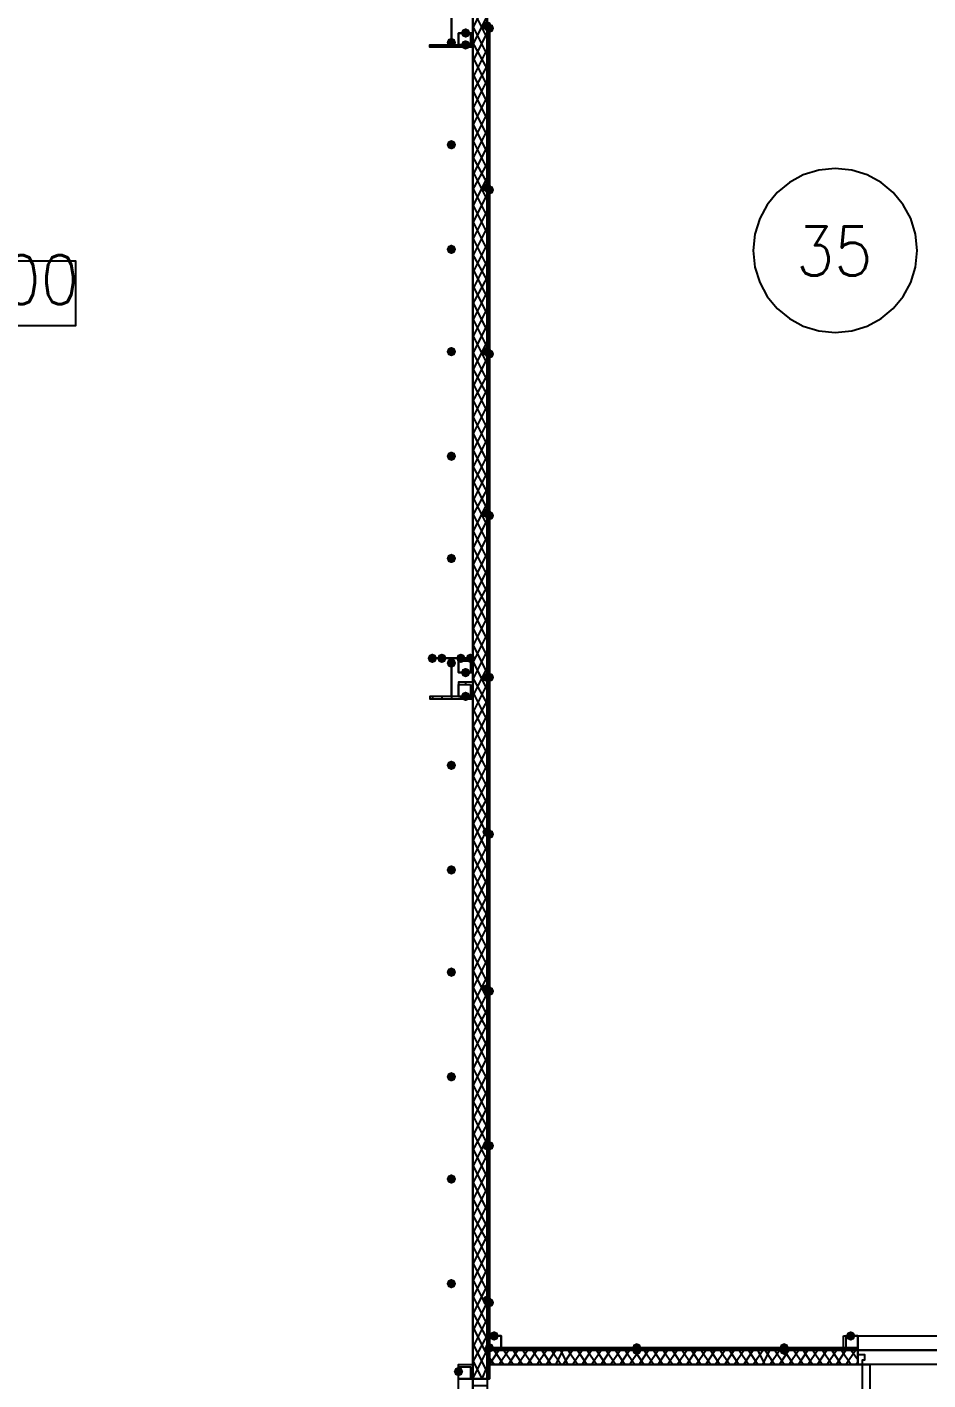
# Model space of a CAD drawing. Header units: millimetres. Extents: x 0 to 420, y 0 to 297.
# Drawn here: x 234.72 to 250.76, y 144.17 to 168.25 of the extents above; entities that cross this region are included whole.
import ezdxf

# ---------------------------------------------------------------- set-up
doc = ezdxf.new("R2010")
doc.units = ezdxf.units.MM
doc.layers.get('0').update_dxf_attribs({"linetype": 'CONTINUOUS'})
doc.styles.get("Standard").update_dxf_attribs({"font": 'STANDARD'})

msp = doc.modelspace()

# ---------------------------------------------------------------- hatches: boundary and pattern name
at = {"true_color": 0x000007}
for points in [[(242.612333, 168.148), (242.587462, 168.088204), (242.527667, 168.063333), (242.467871, 168.088204), (242.443, 168.148), (242.467871, 168.207796), (242.527667, 168.232667), (242.587462, 168.207796)], [(242.358333, 167.978667), (242.333463, 167.918871), (242.273667, 167.894), (242.213871, 167.918871), (242.189, 167.978667), (242.213871, 168.038462), (242.273667, 168.063333), (242.333462, 168.038463)], [(242.612333, 167.936333), (242.587462, 167.876537), (242.527667, 167.851667), (242.467871, 167.876537), (242.443, 167.936333), (242.467871, 167.996129), (242.527667, 168.021), (242.587462, 167.996129)], [(242.358333, 166.158333), (242.333463, 166.098537), (242.273667, 166.073667), (242.213871, 166.098537), (242.189, 166.158333), (242.213871, 166.218129), (242.273667, 166.243), (242.333462, 166.218129)], [(242.358333, 164.295667), (242.333463, 164.235871), (242.273667, 164.211), (242.213871, 164.235871), (242.189, 164.295667), (242.213871, 164.355462), (242.273667, 164.380333), (242.333462, 164.355463)], [(242.358333, 162.475333), (242.333463, 162.415537), (242.273667, 162.390667), (242.213871, 162.415537), (242.189, 162.475333), (242.213871, 162.535129), (242.273667, 162.56), (242.333462, 162.535129)], [(242.358333, 160.612667), (242.333463, 160.552871), (242.273667, 160.528), (242.213871, 160.552871), (242.189, 160.612667), (242.213871, 160.672462), (242.273667, 160.697333), (242.333462, 160.672463)], [(242.358333, 158.792333), (242.333463, 158.732537), (242.273667, 158.707667), (242.213871, 158.732537), (242.189, 158.792333), (242.213871, 158.852129), (242.273667, 158.877), (242.333462, 158.852129)], [(242.019667, 157.014333), (241.994796, 156.954537), (241.935, 156.929667), (241.875204, 156.954537), (241.850333, 157.014333), (241.875204, 157.074129), (241.935, 157.099), (241.994796, 157.074129)], [(242.189, 157.014333), (242.164129, 156.954537), (242.104333, 156.929667), (242.044537, 156.954537), (242.019667, 157.014333), (242.044537, 157.074129), (242.104333, 157.099), (242.164129, 157.074129)], [(242.527667, 157.014333), (242.502796, 156.954537), (242.443, 156.929667), (242.383204, 156.954537), (242.358333, 157.014333), (242.383204, 157.074129), (242.443, 157.099), (242.502796, 157.074129)], [(242.697, 157.014333), (242.672129, 156.954537), (242.612333, 156.929667), (242.552537, 156.954537), (242.527667, 157.014333), (242.552537, 157.074129), (242.612333, 157.099), (242.672129, 157.074129)], [(242.358333, 156.929667), (242.333463, 156.869871), (242.273667, 156.845), (242.213871, 156.869871), (242.189, 156.929667), (242.213871, 156.989462), (242.273667, 157.014333), (242.333462, 156.989463)], [(242.612333, 156.760333), (242.587462, 156.700537), (242.527667, 156.675667), (242.467871, 156.700537), (242.443, 156.760333), (242.467871, 156.820129), (242.527667, 156.845), (242.587462, 156.820129)], [(242.612333, 156.337), (242.587462, 156.277204), (242.527667, 156.252333), (242.467871, 156.277204), (242.443, 156.337), (242.467871, 156.396796), (242.527667, 156.421667), (242.587462, 156.396796)], [(242.358333, 155.109333), (242.333463, 155.049537), (242.273667, 155.024667), (242.213871, 155.049537), (242.189, 155.109333), (242.213871, 155.169129), (242.273667, 155.194), (242.333462, 155.169129)], [(242.358333, 153.246667), (242.333463, 153.186871), (242.273667, 153.162), (242.213871, 153.186871), (242.189, 153.246667), (242.213871, 153.306462), (242.273667, 153.331333), (242.333462, 153.306463)], [(242.358333, 151.426333), (242.333463, 151.366537), (242.273667, 151.341667), (242.213871, 151.366537), (242.189, 151.426333), (242.213871, 151.486129), (242.273667, 151.511), (242.333462, 151.486129)], [(242.358333, 149.563667), (242.333463, 149.503871), (242.273667, 149.479), (242.213871, 149.503871), (242.189, 149.563667), (242.213871, 149.623462), (242.273667, 149.648333), (242.333462, 149.623463)], [(242.358333, 147.743333), (242.333463, 147.683537), (242.273667, 147.658667), (242.213871, 147.683537), (242.189, 147.743333), (242.213871, 147.803129), (242.273667, 147.828), (242.333462, 147.803129)], [(242.358333, 145.880667), (242.333463, 145.820871), (242.273667, 145.796), (242.213871, 145.820871), (242.189, 145.880667), (242.213871, 145.940462), (242.273667, 145.965333), (242.333462, 145.940463)], [(243.120333, 144.949333), (243.095462, 144.889537), (243.035667, 144.864667), (242.975871, 144.889537), (242.951, 144.949333), (242.975871, 145.009129), (243.035667, 145.034), (243.095462, 145.009129)], [(249.470333, 144.949333), (249.445462, 144.889537), (249.385667, 144.864667), (249.325871, 144.889537), (249.301, 144.949333), (249.325871, 145.009129), (249.385667, 145.034), (249.445462, 145.009129)], [(242.485333, 144.314333), (242.460462, 144.254537), (242.400667, 144.229667), (242.340871, 144.254537), (242.316, 144.314333), (242.340871, 144.374129), (242.400667, 144.399), (242.460462, 144.374129)]]:
    msp.add_hatch(color=0, dxfattribs=at).paths.add_polyline_path(points, flags=0)
at = {"true_color": 0x0000fe}
for points in [[(242.993333, 168.275), (242.968462, 168.215204), (242.908667, 168.190333), (242.848871, 168.215204), (242.824, 168.275), (242.848871, 168.334796), (242.908667, 168.359667), (242.968462, 168.334796)], [(243.035667, 168.232667), (243.010796, 168.172871), (242.951, 168.148), (242.891204, 168.172871), (242.866333, 168.232667), (242.891204, 168.292462), (242.951, 168.317333), (243.010796, 168.292463)], [(242.993333, 165.396333), (242.968462, 165.336537), (242.908667, 165.311667), (242.848871, 165.336537), (242.824, 165.396333), (242.848871, 165.456129), (242.908667, 165.481), (242.968462, 165.456129)], [(243.035667, 165.354), (243.010796, 165.294204), (242.951, 165.269333), (242.891204, 165.294204), (242.866333, 165.354), (242.891204, 165.413796), (242.951, 165.438667), (243.010796, 165.413796)], [(242.993333, 162.475333), (242.968462, 162.415537), (242.908667, 162.390667), (242.848871, 162.415537), (242.824, 162.475333), (242.848871, 162.535129), (242.908667, 162.56), (242.968462, 162.535129)], [(243.035667, 162.433), (243.010796, 162.373204), (242.951, 162.348333), (242.891204, 162.373204), (242.866333, 162.433), (242.891204, 162.492796), (242.951, 162.517667), (243.010796, 162.492796)], [(242.993333, 159.596667), (242.968462, 159.536871), (242.908667, 159.512), (242.848871, 159.536871), (242.824, 159.596667), (242.848871, 159.656462), (242.908667, 159.681333), (242.968462, 159.656463)], [(243.035667, 159.554333), (243.010796, 159.494537), (242.951, 159.469667), (242.891204, 159.494537), (242.866333, 159.554333), (242.891204, 159.614129), (242.951, 159.639), (243.010796, 159.614129)], [(242.993333, 156.675667), (242.968462, 156.615871), (242.908667, 156.591), (242.848871, 156.615871), (242.824, 156.675667), (242.848871, 156.735462), (242.908667, 156.760333), (242.968462, 156.735463)], [(243.035667, 156.675667), (243.010796, 156.615871), (242.951, 156.591), (242.891204, 156.615871), (242.866333, 156.675667), (242.891204, 156.735462), (242.951, 156.760333), (243.010796, 156.735463)], [(243.035667, 156.675667), (243.010796, 156.615871), (242.951, 156.591), (242.891204, 156.615871), (242.866333, 156.675667), (242.891204, 156.735462), (242.951, 156.760333), (243.010796, 156.735463)], [(242.993333, 153.924), (242.968462, 153.864204), (242.908667, 153.839333), (242.848871, 153.864204), (242.824, 153.924), (242.848871, 153.983796), (242.908667, 154.008667), (242.968462, 153.983796)], [(243.035667, 153.881667), (243.010796, 153.821871), (242.951, 153.797), (242.891204, 153.821871), (242.866333, 153.881667), (242.891204, 153.941462), (242.951, 153.966333), (243.010796, 153.941463)], [(242.993333, 151.13), (242.968462, 151.070204), (242.908667, 151.045333), (242.848871, 151.070204), (242.824, 151.13), (242.848871, 151.189796), (242.908667, 151.214667), (242.968462, 151.189796)], [(243.035667, 151.087667), (243.010796, 151.027871), (242.951, 151.003), (242.891204, 151.027871), (242.866333, 151.087667), (242.891204, 151.147462), (242.951, 151.172333), (243.010796, 151.147463)], [(242.993333, 148.336), (242.968462, 148.276204), (242.908667, 148.251333), (242.848871, 148.276204), (242.824, 148.336), (242.848871, 148.395796), (242.908667, 148.420667), (242.968462, 148.395796)], [(243.035667, 148.336), (243.010796, 148.276204), (242.951, 148.251333), (242.891204, 148.276204), (242.866333, 148.336), (242.891204, 148.395796), (242.951, 148.420667), (243.010796, 148.395796)], [(242.993333, 145.584333), (242.968462, 145.524537), (242.908667, 145.499667), (242.848871, 145.524537), (242.824, 145.584333), (242.848871, 145.644129), (242.908667, 145.669), (242.968462, 145.644129)], [(243.035667, 145.542), (243.010796, 145.482204), (242.951, 145.457333), (242.891204, 145.482204), (242.866333, 145.542), (242.891204, 145.601796), (242.951, 145.626667), (243.010796, 145.601796)], [(243.035667, 144.737667), (243.010796, 144.677871), (242.951, 144.653), (242.891204, 144.677871), (242.866333, 144.737667), (242.891204, 144.797462), (242.951, 144.822333), (243.010796, 144.797463)], [(245.660333, 144.737667), (245.635462, 144.677871), (245.575667, 144.653), (245.515871, 144.677871), (245.491, 144.737667), (245.515871, 144.797462), (245.575667, 144.822333), (245.635462, 144.797463)], [(245.660333, 144.695333), (245.635462, 144.635537), (245.575667, 144.610667), (245.515871, 144.635537), (245.491, 144.695333), (245.515871, 144.755129), (245.575667, 144.78), (245.635462, 144.755129)], [(248.285, 144.737667), (248.260129, 144.677871), (248.200333, 144.653), (248.140537, 144.677871), (248.115667, 144.737667), (248.140537, 144.797462), (248.200333, 144.822333), (248.260129, 144.797463)], [(248.285, 144.695333), (248.260129, 144.635537), (248.200333, 144.610667), (248.140537, 144.635537), (248.115667, 144.695333), (248.140537, 144.755129), (248.200333, 144.78), (248.260129, 144.755129)]]:
    msp.add_hatch(color=0, dxfattribs=at).paths.add_polyline_path(points, flags=0)
at = {"true_color": 0x000007}
h = msp.add_hatch(color=0, dxfattribs=at)
h.paths.add_polyline_path([(242.951, 168.232667), (242.908667, 168.232667), (242.951, 156.675667)], flags=0)
h.paths.add_polyline_path([(242.908667, 168.232667), (242.951, 156.675667), (242.908667, 156.675667)], flags=0)
h = msp.add_hatch(color=0, dxfattribs=at)
h.paths.add_polyline_path([(242.951, 156.675667), (242.908667, 156.675667), (242.951, 144.187333)], flags=0)
h.paths.add_polyline_path([(242.908667, 156.675667), (242.951, 144.187333), (242.908667, 144.187333)], flags=0)
h = msp.add_hatch(color=0, dxfattribs=at)
h.paths.add_polyline_path([(249.512667, 144.737667), (242.951, 144.737667), (249.512667, 144.695333)], flags=0)
h.paths.add_polyline_path([(242.951, 144.737667), (249.512667, 144.695333), (242.951, 144.695333)], flags=0)

# ---------------------------------------------------------------- linework, layer by layer
at = {"color": 0, "true_color": 0x000008}
for points in [[(121.200333, 186.012667), (121.200333, 138.895667), (242.654667, 138.895667), (242.654667, 186.012667)], [(242.908667, 144.441333), (242.908667, 135.085667), (258.995333, 135.085667), (258.995333, 144.441333)]]:
    msp.add_lwpolyline(points, close=True, dxfattribs=at)
at = {"color": 0, "true_color": 0x000007}
for points in [[(242.654667, 180.721), (242.654667, 144.187333)], [(242.908667, 144.695333), (242.908667, 180.213)], [(242.654667, 168.232667), (242.908667, 168.740667)], [(242.273667, 167.894), (242.273667, 168.613667)], [(242.908667, 168.063333), (242.654667, 168.571333)], [(242.654667, 167.936333), (242.908667, 168.444333)], [(242.908667, 167.767), (242.654667, 168.275)], [(242.654667, 167.64), (242.908667, 168.148)], [(242.951, 156.675667), (242.951, 168.232667), (242.951, 156.675667), (242.908667, 168.232667)], [(241.935, 167.894), (241.935, 167.936333)], [(242.104333, 167.894), (242.104333, 167.936333)], [(242.443, 167.894), (242.443, 167.936333)], [(242.612333, 167.894), (242.612333, 167.936333)], [(242.908667, 167.513), (242.654667, 167.978667)], [(242.654667, 167.343667), (242.908667, 167.851667)], [(242.908667, 167.216667), (242.654667, 167.724667)], [(242.654667, 167.089667), (242.908667, 167.555333)], [(242.908667, 166.920333), (242.654667, 167.428333)], [(242.654667, 166.793333), (242.908667, 167.301333)], [(242.908667, 166.624), (242.654667, 167.132)], [(242.654667, 166.497), (242.908667, 167.005)], [(242.908667, 166.327667), (242.654667, 166.835667)], [(242.654667, 166.200667), (242.908667, 166.708667)], [(242.908667, 166.031333), (242.654667, 166.539333)], [(242.654667, 165.904333), (242.908667, 166.412333)], [(242.908667, 165.735), (242.654667, 166.243)], [(242.654667, 165.608), (242.908667, 166.116)], [(242.908667, 165.481), (242.654667, 165.946667)], [(242.654667, 165.354), (242.908667, 165.819667)], [(250.571, 164.2745), (250.541328, 164.568844), (250.456228, 164.842996), (250.321572, 165.091083), (250.143232, 165.307232), (249.927083, 165.485572), (249.678996, 165.620228), (249.404844, 165.705328), (249.1105, 165.735), (248.816156, 165.705328), (248.542004, 165.620228), (248.293917, 165.485572), (248.077768, 165.307232), (247.899428, 165.091083), (247.764772, 164.842996), (247.679672, 164.568844), (247.65, 164.2745)], [(242.908667, 165.184667), (242.654667, 165.692667)], [(242.654667, 165.057667), (242.908667, 165.565667)], [(242.908667, 164.888333), (242.654667, 165.396333)], [(242.654667, 164.761333), (242.908667, 165.269333)], [(242.908667, 164.592), (242.654667, 165.1)], [(242.654667, 164.465), (242.908667, 164.973)], [(242.908667, 164.295667), (242.654667, 164.803667)], [(242.654667, 164.168667), (242.908667, 164.676667)], [(242.908667, 163.999333), (242.654667, 164.507333)], [(242.654667, 163.872333), (242.908667, 164.380333)], [(242.908667, 163.745333), (242.654667, 164.211)], [(242.654667, 163.576), (242.908667, 164.084)], [(247.65, 164.2745), (247.679672, 163.980156), (247.764772, 163.706004), (247.899428, 163.457917), (248.077768, 163.241768), (248.293917, 163.063428), (248.542004, 162.928772), (248.816156, 162.843672), (249.1105, 162.814), (249.404844, 162.843672), (249.678996, 162.928772), (249.927083, 163.063428), (250.143232, 163.241768), (250.321572, 163.457917), (250.456228, 163.706004), (250.541328, 163.980156), (250.571, 164.2745)], [(242.908667, 163.449), (242.654667, 163.957)], [(242.654667, 163.322), (242.908667, 163.787667)], [(242.908667, 163.152667), (242.654667, 163.660667)], [(242.654667, 163.025667), (242.908667, 163.533667)], [(242.908667, 162.856333), (242.654667, 163.364333)], [(242.654667, 162.729333), (242.908667, 163.237333)], [(242.908667, 162.56), (242.654667, 163.068)], [(242.654667, 162.433), (242.908667, 162.941)], [(242.908667, 162.263667), (242.654667, 162.771667)], [(242.654667, 162.136667), (242.908667, 162.644667)], [(242.908667, 161.967333), (242.654667, 162.475333)], [(242.654667, 161.840333), (242.908667, 162.348333)], [(242.908667, 161.713333), (242.654667, 162.179)], [(242.654667, 161.586333), (242.908667, 162.052)], [(242.908667, 161.417), (242.654667, 161.925)], [(242.654667, 161.29), (242.908667, 161.798)], [(242.908667, 161.120667), (242.654667, 161.628667)], [(242.654667, 160.993667), (242.908667, 161.501667)], [(242.908667, 160.824333), (242.654667, 161.332333)], [(242.654667, 160.697333), (242.908667, 161.205333)], [(242.908667, 160.528), (242.654667, 161.036)], [(242.654667, 160.401), (242.908667, 160.909)], [(242.908667, 160.231667), (242.654667, 160.739667)], [(242.654667, 160.104667), (242.908667, 160.612667)], [(242.908667, 159.977667), (242.654667, 160.443333)], [(242.654667, 159.808333), (242.908667, 160.316333)], [(242.908667, 159.681333), (242.654667, 160.189333)], [(242.654667, 159.554333), (242.908667, 160.02)], [(242.908667, 159.385), (242.654667, 159.893)], [(242.654667, 159.258), (242.908667, 159.766)], [(242.908667, 159.088667), (242.654667, 159.596667)], [(242.654667, 158.961667), (242.908667, 159.469667)], [(242.908667, 158.792333), (242.654667, 159.300333)], [(242.654667, 158.665333), (242.908667, 159.173333)], [(242.908667, 158.496), (242.654667, 159.004)], [(242.654667, 158.369), (242.908667, 158.877)], [(242.908667, 158.199667), (242.654667, 158.707667)], [(242.654667, 158.072667), (242.908667, 158.580667)], [(242.908667, 157.945667), (242.654667, 158.411333)], [(242.654667, 157.818667), (242.908667, 158.284333)], [(242.908667, 157.649333), (242.654667, 158.157333)], [(242.654667, 157.522333), (242.908667, 158.030333)], [(242.908667, 157.353), (242.654667, 157.861)], [(242.654667, 157.226), (242.908667, 157.734)], [(242.908667, 157.056667), (242.654667, 157.564667)], [(242.654667, 156.929667), (242.908667, 157.437667)], [(242.908667, 156.760333), (242.654667, 157.268333)], [(242.654667, 156.633333), (242.908667, 157.141333)], [(242.273667, 157.014333), (242.273667, 156.294667)], [(242.527667, 157.014333), (242.527667, 156.972)], [(242.908667, 156.464), (242.654667, 156.972)], [(242.654667, 156.337), (242.908667, 156.845)], [(242.527667, 156.591), (242.527667, 156.548667)], [(242.908667, 156.21), (242.654667, 156.675667)], [(242.951, 144.187333), (242.951, 156.675667), (242.951, 144.187333), (242.908667, 156.675667)], [(241.935, 156.337), (241.935, 156.294667)], [(242.104333, 156.337), (242.104333, 156.294667)], [(242.443, 156.337), (242.443, 156.294667)], [(242.612333, 156.337), (242.612333, 156.294667)], [(242.654667, 156.040667), (242.908667, 156.548667)], [(242.908667, 155.913667), (242.654667, 156.421667)], [(242.654667, 155.786667), (242.908667, 156.252333)], [(242.908667, 155.617333), (242.654667, 156.125333)], [(242.654667, 155.490333), (242.908667, 155.998333)], [(242.908667, 155.321), (242.654667, 155.829)], [(242.654667, 155.194), (242.908667, 155.702)], [(242.908667, 155.024667), (242.654667, 155.532667)], [(242.654667, 154.897667), (242.908667, 155.405667)], [(242.908667, 154.728333), (242.654667, 155.236333)], [(242.654667, 154.601333), (242.908667, 155.109333)], [(242.908667, 154.432), (242.654667, 154.94)], [(242.654667, 154.305), (242.908667, 154.813)], [(242.908667, 154.178), (242.654667, 154.643667)], [(242.654667, 154.051), (242.908667, 154.516667)], [(242.908667, 153.881667), (242.654667, 154.389667)], [(242.654667, 153.754667), (242.908667, 154.262667)], [(242.908667, 153.585333), (242.654667, 154.093333)], [(242.654667, 153.458333), (242.908667, 153.966333)], [(242.908667, 153.289), (242.654667, 153.797)], [(242.654667, 153.162), (242.908667, 153.67)], [(242.908667, 152.992667), (242.654667, 153.500667)], [(242.654667, 152.865667), (242.908667, 153.373667)], [(242.908667, 152.696333), (242.654667, 153.204333)], [(242.654667, 152.569333), (242.908667, 153.077333)], [(242.908667, 152.442333), (242.654667, 152.908)], [(242.654667, 152.273), (242.908667, 152.781)], [(242.908667, 152.146), (242.654667, 152.654)], [(242.654667, 152.019), (242.908667, 152.484667)], [(242.908667, 151.849667), (242.654667, 152.357667)], [(242.654667, 151.722667), (242.908667, 152.230667)], [(242.908667, 151.553333), (242.654667, 152.061333)], [(242.654667, 151.426333), (242.908667, 151.934333)], [(242.908667, 151.257), (242.654667, 151.765)], [(242.654667, 151.13), (242.908667, 151.638)], [(242.908667, 150.960667), (242.654667, 151.468667)], [(242.654667, 150.833667), (242.908667, 151.341667)], [(242.908667, 150.664333), (242.654667, 151.172333)], [(242.654667, 150.537333), (242.908667, 151.045333)], [(242.908667, 150.410333), (242.654667, 150.876)], [(242.654667, 150.283333), (242.908667, 150.749)], [(242.908667, 150.114), (242.654667, 150.622)], [(242.654667, 149.987), (242.908667, 150.495)], [(242.908667, 149.817667), (242.654667, 150.325667)], [(242.654667, 149.690667), (242.908667, 150.198667)], [(242.908667, 149.521333), (242.654667, 150.029333)], [(242.654667, 149.394333), (242.908667, 149.902333)], [(242.908667, 149.225), (242.654667, 149.733)], [(242.654667, 149.098), (242.908667, 149.606)], [(242.908667, 148.928667), (242.654667, 149.436667)], [(242.654667, 148.801667), (242.908667, 149.309667)], [(242.908667, 148.674667), (242.654667, 149.140333)], [(242.654667, 148.505333), (242.908667, 149.013333)], [(242.908667, 148.378333), (242.654667, 148.886333)], [(242.654667, 148.251333), (242.908667, 148.717)], [(242.908667, 148.082), (242.654667, 148.59)], [(242.654667, 147.955), (242.908667, 148.463)], [(242.908667, 147.785667), (242.654667, 148.293667)], [(242.654667, 147.658667), (242.908667, 148.166667)], [(242.908667, 147.489333), (242.654667, 147.997333)], [(242.654667, 147.362333), (242.908667, 147.870333)], [(242.908667, 147.193), (242.654667, 147.701)], [(242.654667, 147.066), (242.908667, 147.574)], [(242.908667, 146.896667), (242.654667, 147.404667)], [(242.654667, 146.769667), (242.908667, 147.277667)], [(242.908667, 146.642667), (242.654667, 147.108333)], [(242.654667, 146.515667), (242.908667, 146.981333)], [(242.908667, 146.346333), (242.654667, 146.854333)], [(242.654667, 146.219333), (242.908667, 146.727333)], [(242.908667, 146.05), (242.654667, 146.558)], [(242.654667, 145.923), (242.908667, 146.431)], [(242.908667, 145.753667), (242.654667, 146.261667)], [(242.654667, 145.626667), (242.908667, 146.134667)], [(242.908667, 145.457333), (242.654667, 145.965333)], [(242.654667, 145.330333), (242.908667, 145.838333)], [(242.908667, 145.161), (242.654667, 145.669)], [(242.654667, 145.034), (242.908667, 145.542)], [(242.908667, 144.907), (242.654667, 145.372667)], [(242.654667, 144.737667), (242.908667, 145.245667)], [(242.908667, 144.610667), (242.654667, 145.118667)], [(242.654667, 144.483667), (242.908667, 144.949333)], [(242.908667, 144.314333), (242.654667, 144.822333)], [(249.512667, 144.822333), (249.512667, 144.949333), (250.952, 144.949333)], [(250.952, 144.695333), (249.512667, 144.695333), (249.512667, 144.822333)], [(242.654667, 144.187333), (242.908667, 144.695333)], [(242.908667, 144.695333), (242.951, 144.695333)], [(249.512667, 144.695333), (242.908667, 144.695333)], [(243.035667, 144.441333), (242.908667, 144.610667)], [(249.512667, 144.737667), (242.951, 144.737667), (249.512667, 144.737667), (242.951, 144.695333)], [(242.951, 144.441333), (243.120333, 144.695333)], [(243.035667, 144.737667), (243.035667, 144.695333)], [(243.205, 144.441333), (243.035667, 144.695333)], [(243.120333, 144.441333), (243.289667, 144.695333)], [(243.374333, 144.441333), (243.205, 144.695333)], [(243.289667, 144.441333), (243.459, 144.695333)], [(243.543667, 144.441333), (243.374333, 144.695333)], [(243.459, 144.441333), (243.628333, 144.695333)], [(243.713, 144.441333), (243.543667, 144.695333)], [(243.628333, 144.441333), (243.797667, 144.695333)], [(243.882333, 144.441333), (243.713, 144.695333)], [(243.797667, 144.441333), (243.967, 144.695333)], [(244.051667, 144.441333), (243.882333, 144.695333)], [(243.967, 144.441333), (244.136333, 144.695333)], [(244.221, 144.441333), (244.051667, 144.695333)], [(244.136333, 144.441333), (244.263333, 144.695333)], [(244.348, 144.441333), (244.221, 144.695333)], [(244.263333, 144.441333), (244.432667, 144.695333)], [(244.517333, 144.441333), (244.348, 144.695333)], [(244.432667, 144.441333), (244.602, 144.695333)], [(244.686667, 144.441333), (244.517333, 144.695333)], [(244.602, 144.441333), (244.771333, 144.695333)], [(244.856, 144.441333), (244.686667, 144.695333)], [(244.771333, 144.441333), (244.940667, 144.695333)], [(245.025333, 144.441333), (244.856, 144.695333)], [(244.940667, 144.441333), (245.11, 144.695333)], [(245.194667, 144.441333), (245.025333, 144.695333)], [(245.11, 144.441333), (245.279333, 144.695333)], [(245.364, 144.441333), (245.194667, 144.695333)], [(245.279333, 144.441333), (245.448667, 144.695333)], [(245.533333, 144.441333), (245.364, 144.695333)], [(245.448667, 144.441333), (245.618, 144.695333)], [(245.702667, 144.441333), (245.533333, 144.695333)], [(245.618, 144.441333), (245.787333, 144.695333)], [(245.872, 144.441333), (245.702667, 144.695333)], [(245.787333, 144.441333), (245.956667, 144.695333)], [(246.041333, 144.441333), (245.872, 144.695333)], [(245.956667, 144.441333), (246.126, 144.695333)], [(246.210667, 144.441333), (246.041333, 144.695333)], [(246.126, 144.441333), (246.295333, 144.695333)], [(246.38, 144.441333), (246.210667, 144.695333)], [(246.295333, 144.441333), (246.464667, 144.695333)], [(246.549333, 144.441333), (246.38, 144.695333)], [(246.464667, 144.441333), (246.634, 144.695333)], [(246.718667, 144.441333), (246.549333, 144.695333)], [(246.634, 144.441333), (246.803333, 144.695333)], [(246.888, 144.441333), (246.718667, 144.695333)], [(246.803333, 144.441333), (246.972667, 144.695333)], [(247.057333, 144.441333), (246.888, 144.695333)], [(246.972667, 144.441333), (247.142, 144.695333)], [(247.226667, 144.441333), (247.057333, 144.695333)], [(247.142, 144.441333), (247.311333, 144.695333)], [(247.396, 144.441333), (247.226667, 144.695333)], [(247.311333, 144.441333), (247.480667, 144.695333)], [(247.565333, 144.441333), (247.396, 144.695333)], [(247.480667, 144.441333), (247.65, 144.695333)], [(247.734667, 144.441333), (247.565333, 144.695333)], [(247.65, 144.441333), (247.819333, 144.695333)], [(247.861667, 144.441333), (247.734667, 144.695333)], [(247.819333, 144.441333), (247.946333, 144.695333)], [(248.031, 144.441333), (247.861667, 144.695333)], [(247.946333, 144.441333), (248.115667, 144.695333)], [(248.200333, 144.441333), (248.031, 144.695333)], [(248.115667, 144.441333), (248.285, 144.695333)], [(248.369667, 144.441333), (248.200333, 144.695333)], [(248.285, 144.441333), (248.454333, 144.695333)], [(248.539, 144.441333), (248.369667, 144.695333)], [(248.454333, 144.441333), (248.623667, 144.695333)], [(248.708333, 144.441333), (248.539, 144.695333)], [(248.623667, 144.441333), (248.793, 144.695333)], [(248.877667, 144.441333), (248.708333, 144.695333)], [(248.793, 144.441333), (248.962333, 144.695333)], [(249.047, 144.441333), (248.877667, 144.695333)], [(248.962333, 144.441333), (249.131667, 144.695333)], [(249.216333, 144.441333), (249.047, 144.695333)], [(249.131667, 144.441333), (249.301, 144.695333)], [(249.385667, 144.441333), (249.216333, 144.695333)], [(249.301, 144.441333), (249.470333, 144.695333)], [(249.385667, 144.737667), (249.385667, 144.695333)], [(249.512667, 144.526), (249.385667, 144.695333)], [(249.512667, 144.441333), (249.512667, 144.610667), (249.512667, 144.695333)], [(249.512667, 144.695333), (249.512667, 144.610667), (249.512667, 144.441333), (249.512667, 144.610667)], [(242.612333, 144.314333), (242.654667, 144.314333)], [(242.824, 144.187333), (242.654667, 144.526)], [(242.824, 144.187333), (242.908667, 144.399)], [(242.908667, 144.187333), (242.908667, 144.441333)], [(242.908667, 144.441333), (249.512667, 144.441333)], [(249.470333, 144.441333), (249.512667, 144.483667)], [(242.400667, 141.901333), (242.400667, 144.187333), (242.527667, 144.187333)], [(242.527667, 144.187333), (242.654667, 144.187333), (242.654667, 141.901333)], [(242.654667, 144.187333), (242.654667, 144.229667)], [(242.908667, 144.187333), (242.654667, 144.187333)]]:
    msp.add_lwpolyline(points, dxfattribs=at)
at = {"color": 0, "true_color": 0x0000a1}
msp.add_lwpolyline([(258.995333, 180.213), (242.908667, 180.213), (242.908667, 144.695333), (258.995333, 144.695333)], close=True, dxfattribs=at)
at = {"color": 0, "true_color": 0x000007}
for points in [[(242.908667, 144.695333), (258.995333, 144.695333), (258.995333, 180.213), (242.908667, 180.213)], [(242.654667, 167.894), (241.892667, 167.894), (241.892667, 167.936333), (242.273667, 167.936333), (242.273667, 168.571333), (241.892667, 168.571333), (241.892667, 168.613667), (242.654667, 168.613667), (242.654667, 168.571333), (242.273667, 168.571333), (242.273667, 167.936333), (242.654667, 167.936333)], [(242.654667, 168.148), (242.400667, 168.148), (242.400667, 167.936333), (242.654667, 167.936333)], [(242.612333, 168.148), (242.612333, 167.936333), (242.400667, 167.936333), (242.400667, 168.148)], [(242.951, 168.232667), (242.908667, 168.232667), (242.951, 156.675667)], [(242.908667, 168.232667), (242.951, 156.675667), (242.908667, 156.675667)], [(242.951, 156.675667), (242.951, 168.232667), (242.908667, 168.232667), (242.908667, 156.675667)], [(242.951, 156.675667), (242.951, 168.232667), (242.908667, 168.232667), (242.908667, 156.675667)], [(231.605667, 162.941), (235.585, 162.941), (235.585, 164.084), (231.605667, 164.084)], [(242.654667, 157.014333), (241.892667, 157.014333), (242.273667, 157.014333), (242.273667, 156.337), (241.892667, 156.337), (241.892667, 156.294667), (242.654667, 156.294667), (242.654667, 156.337), (242.273667, 156.337), (242.273667, 157.014333)], [(242.654667, 157.014333), (242.400667, 157.014333), (242.400667, 156.760333), (242.654667, 156.760333)], [(242.612333, 156.972), (242.612333, 156.760333), (242.400667, 156.760333), (242.400667, 156.972)], [(242.654667, 156.591), (242.400667, 156.591), (242.400667, 156.337), (242.654667, 156.337)], [(242.951, 156.675667), (242.908667, 156.675667), (242.951, 144.187333)], [(242.908667, 156.675667), (242.951, 144.187333), (242.908667, 144.187333)], [(242.951, 144.187333), (242.951, 156.675667), (242.908667, 156.675667), (242.908667, 144.187333)], [(242.951, 144.187333), (242.951, 156.675667), (242.908667, 156.675667), (242.908667, 144.187333)], [(242.612333, 156.548667), (242.612333, 156.337), (242.400667, 156.337), (242.400667, 156.548667)], [(242.908667, 144.949333), (243.162667, 144.949333), (243.162667, 144.695333), (242.908667, 144.695333)], [(242.951, 144.949333), (242.951, 144.737667), (243.162667, 144.737667), (243.162667, 144.949333)], [(249.258667, 144.949333), (249.512667, 144.949333), (249.512667, 144.695333), (249.258667, 144.695333)], [(249.301, 144.949333), (249.301, 144.737667), (249.512667, 144.737667), (249.512667, 144.949333)], [(249.512667, 144.737667), (242.951, 144.737667), (249.512667, 144.695333)], [(242.951, 144.737667), (249.512667, 144.695333), (242.951, 144.695333)], [(249.512667, 144.737667), (242.951, 144.737667), (242.951, 144.695333), (249.512667, 144.695333)], [(249.512667, 144.737667), (242.951, 144.737667), (242.951, 144.695333), (249.512667, 144.695333)], [(249.512667, 144.610667), (249.512667, 144.441333), (249.597333, 144.441333), (249.597333, 144.526), (249.639667, 144.526), (249.639667, 144.610667)], [(242.400667, 144.187333), (242.400667, 144.399), (242.612333, 144.399), (242.612333, 144.187333), (242.400667, 144.187333), (242.400667, 144.441333), (242.654667, 144.441333), (242.654667, 144.187333)], [(249.597333, 141.647333), (249.597333, 144.441333), (249.724333, 144.441333), (249.724333, 141.647333)], [(242.654667, 144.187333), (242.908667, 144.187333), (242.908667, 144.060333), (242.654667, 144.060333)], [(242.654667, 144.187333), (242.908667, 144.187333)]]:
    msp.add_lwpolyline(points, close=True, dxfattribs=at)

# ---------------------------------------------------------------- texts
at = {"color": 0, "true_color": 0x000007, "char_height": 0.872032, "attachment_point": 1}
for s, insert, width in [('35', (248.412003, 164.702032), 1.06581688), ('+3,700', (231.690337, 164.194036), 3.43968177)]:
    msp.add_mtext(s, dxfattribs=dict(at, insert=insert, width=width))

doc.saveas('drawing.dxf')
